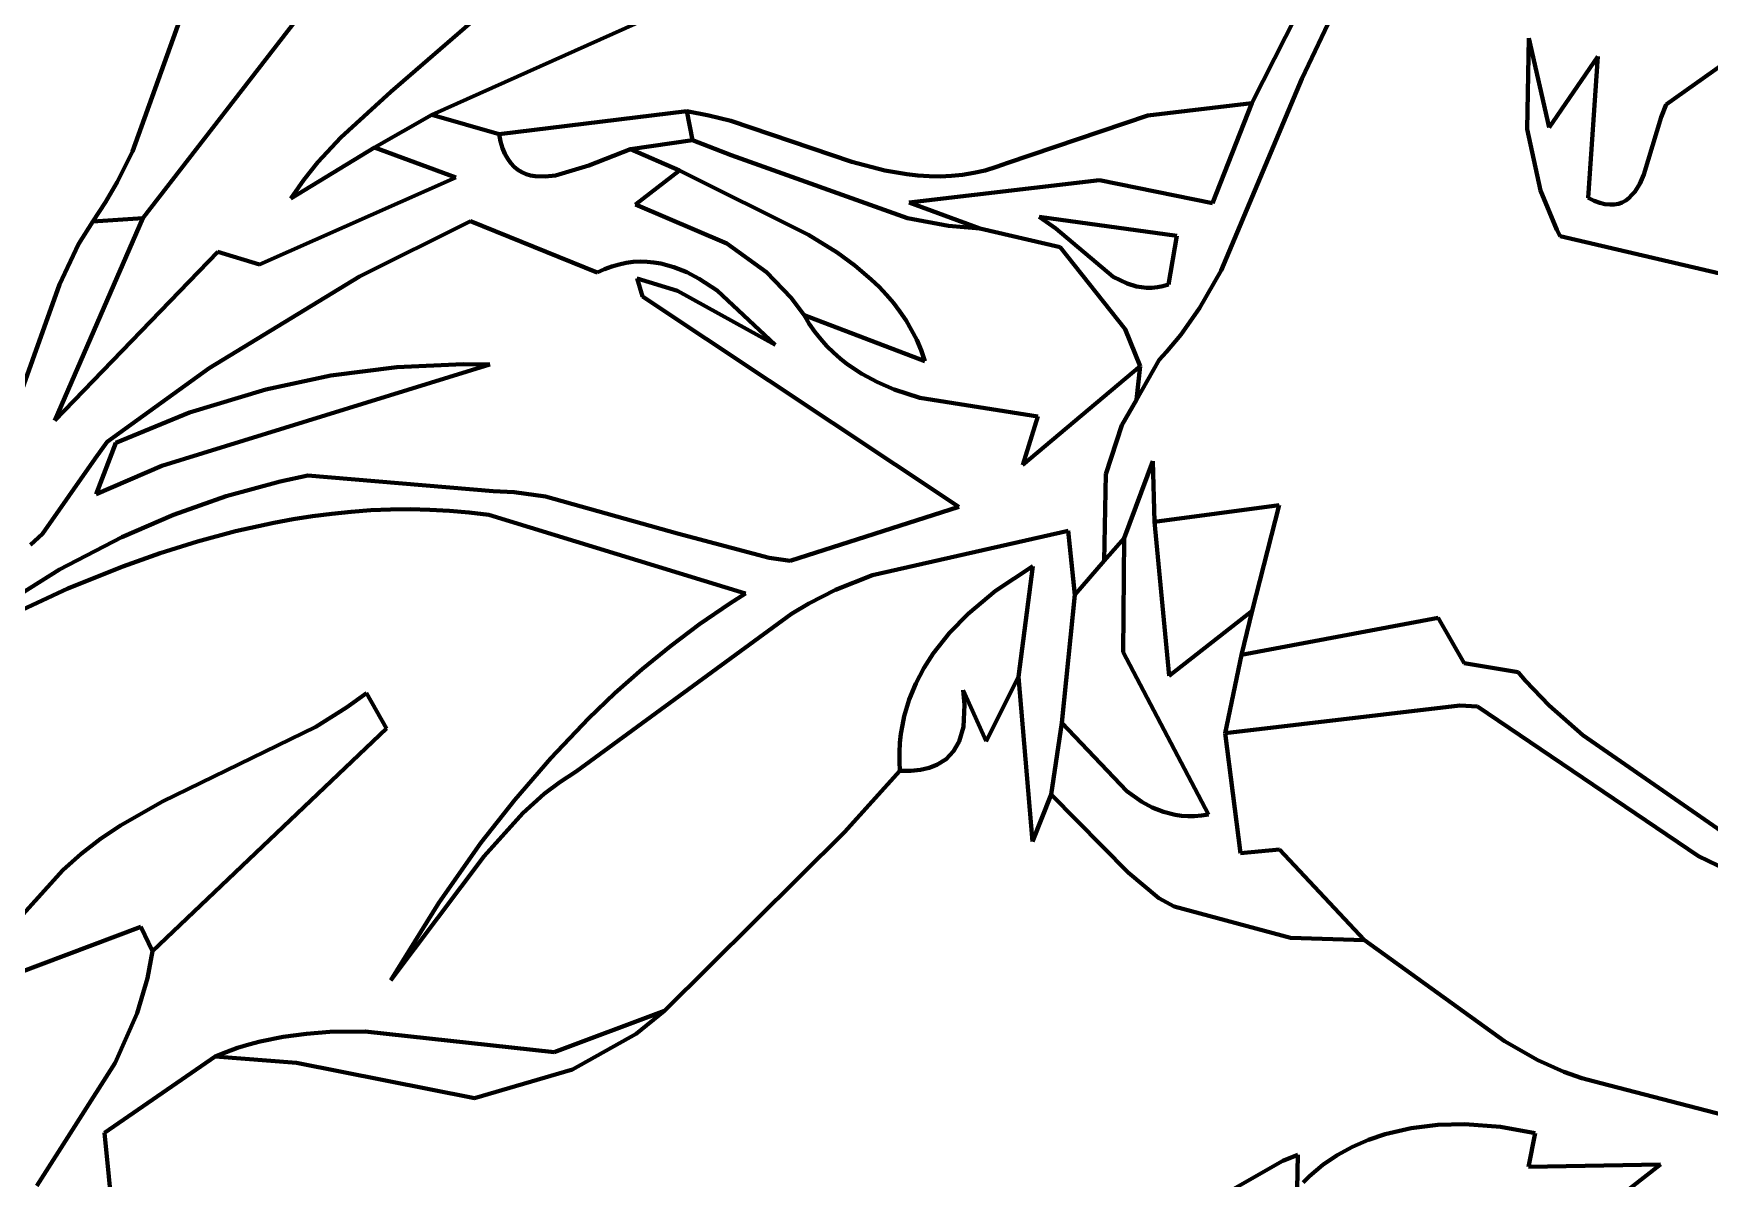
# Model space of a CAD drawing. Header units: millimetres. Extents: x 0 to 8.3, y 0 to 12.4.
# Drawn here: x 4.501 to 5.613, y 2.136 to 2.895 of the extents above; entities that cross this region are included whole.
import ezdxf

# ---------------------------------------------------------------- set-up
doc = ezdxf.new("R2010")
doc.units = ezdxf.units.MM
for name, color, linetype, lineweight in [('color#131313ff', 7, 'CONTINUOUS', 100), ('color#7c7c7cff', 7, 'CONTINUOUS', 100), ('color#c5c5c5ff', 7, 'CONTINUOUS', 100), ('color#ffffffff', 7, 'CONTINUOUS', 100)]:
    doc.layers.add(name, color=color, linetype=linetype, lineweight=lineweight)

msp = doc.modelspace()

# ---------------------------------------------------------------- linework, layer by layer
at = {"layer": 'color#131313ff'}
for p, q in [((5.309, 2.8489), (5.4009, 3.0301)), ((4.5668, 2.8169), (4.608, 2.9318)), ((4.6804, 2.9107), (4.5737, 2.7728)), ((5.3641, 2.911), (5.3423, 2.8651)), ((5.3423, 2.8651), (5.2887, 2.738)), ((5.2829, 2.7827), (5.309, 2.8489)), ((4.8099, 2.8284), (4.9343, 2.8437)), ((4.9343, 2.8437), (4.9381, 2.8245)), ((4.8109, 2.8235), (4.8099, 2.8284)), ((4.8122, 2.8192), (4.8109, 2.8235)), ((4.9381, 2.8245), (4.8971, 2.8184)), ((4.5567, 2.7965), (4.5668, 2.8169)), ((4.8138, 2.8154), (4.8122, 2.8192)), ((4.8156, 2.812), (4.8138, 2.8154)), ((4.8176, 2.8092), (4.8156, 2.812)), ((4.8971, 2.8184), (4.8694, 2.8076)), ((4.8199, 2.8067), (4.8176, 2.8092)), ((4.8223, 2.8047), (4.8199, 2.8067)), ((4.825, 2.8032), (4.8223, 2.8047)), ((4.8278, 2.8019), (4.825, 2.8032)), ((4.8307, 2.8011), (4.8278, 2.8019)), ((4.8338, 2.8005), (4.8307, 2.8011)), ((4.8474, 2.8011), (4.8404, 2.8003)), ((4.8694, 2.8076), (4.8474, 2.8011)), ((4.549, 2.7833), (4.5567, 2.7965)), ((4.8404, 2.8003), (4.8338, 2.8005)), ((5.0818, 2.7832), (5.2081, 2.798)), ((5.2081, 2.798), (5.2829, 2.7827)), ((4.5404, 2.7705), (4.549, 2.7833)), ((5.1286, 2.7658), (5.0818, 2.7832)), ((4.5737, 2.7728), (4.5404, 2.7705)), ((5.168, 2.7736), (5.1791, 2.7659)), ((5.2593, 2.7611), (5.168, 2.7736)), ((5.1819, 2.7536), (5.1286, 2.7658)), ((5.1791, 2.7659), (5.2172, 2.7338)), ((5.2538, 2.7287), (5.2593, 2.7611)), ((5.2251, 2.6992), (5.1819, 2.7536)), ((5.2887, 2.738), (5.2744, 2.713)), ((5.2172, 2.7338), (5.2263, 2.7293)), ((5.2263, 2.7293), (5.2326, 2.7274)), ((5.2326, 2.7274), (5.2393, 2.7266)), ((5.2393, 2.7266), (5.2428, 2.7266)), ((5.2428, 2.7266), (5.2464, 2.7269)), ((5.2464, 2.7269), (5.2501, 2.7276)), ((5.2501, 2.7276), (5.2538, 2.7287)), ((5.2744, 2.713), (5.2619, 2.6953)), ((5.2351, 2.6746), (5.2251, 2.6992)), ((5.2619, 2.6953), (5.2525, 2.6841)), ((5.2475, 2.6787), (5.2325, 2.6523)), ((5.2525, 2.6841), (5.2475, 2.6787)), ((5.2325, 2.6523), (5.2351, 2.6746)), ((5.1329, 2.4259), (5.1543, 2.4686)), ((5.1543, 2.4686), (5.1636, 2.3593)), ((5.1185, 2.45), (5.1176, 2.4597)), ((5.1176, 2.4597), (5.1329, 2.4259)), ((5.1178, 2.4354), (5.1185, 2.45)), ((5.1149, 2.4256), (5.1178, 2.4354)), ((5.1113, 2.4193), (5.1149, 2.4256)), ((5.1001, 2.4102), (5.1064, 2.4141)), ((5.1064, 2.4141), (5.1113, 2.4193)), ((5.039, 2.3656), (5.0757, 2.4062)), ((5.0757, 2.4062), (5.0829, 2.4063)), ((5.0829, 2.4063), (5.0893, 2.4069)), ((5.0893, 2.4069), (5.095, 2.4083)), ((5.095, 2.4083), (5.1001, 2.4102)), ((5.1636, 2.3593), (5.1759, 2.3905)), ((5.1759, 2.3905), (5.227, 2.3388)), ((4.9195, 2.247), (5.039, 2.3656)), ((5.227, 2.3388), (5.2474, 2.3218)), ((5.2474, 2.3218), (5.2576, 2.3162)), ((5.2576, 2.3162), (5.3348, 2.2955)), ((4.4426, 2.2541), (4.5723, 2.3028)), ((4.5723, 2.3028), (4.58, 2.2867)), ((5.3348, 2.2955), (5.3837, 2.294)), ((5.3837, 2.294), (5.4767, 2.2271)), ((4.58, 2.2867), (4.5767, 2.2687)), ((4.5767, 2.2687), (4.5699, 2.2455)), ((4.5699, 2.2455), (4.5553, 2.2126)), ((4.9007, 2.2319), (4.9195, 2.247)), ((4.8585, 2.2082), (4.9007, 2.2319)), ((5.4767, 2.2271), (5.4986, 2.2145)), ((4.5553, 2.2126), (4.5033, 2.1311)), ((4.5482, 2.1662), (4.6216, 2.2169)), ((4.6216, 2.2169), (4.6756, 2.2127)), ((4.6756, 2.2127), (4.7936, 2.1891)), ((5.4986, 2.2145), (5.5159, 2.2067)), ((4.7936, 2.1891), (4.8585, 2.2082)), ((5.5159, 2.2067), (5.5279, 2.2025)), ((5.5279, 2.2025), (5.5405, 2.1991)), ((5.5405, 2.1991), (5.6333, 2.1751)), ((5.4147, 2.1693), (5.3975, 2.1653)), ((5.4324, 2.1715), (5.4147, 2.1693)), ((5.4503, 2.172), (5.4324, 2.1715)), ((5.474, 2.1702), (5.4503, 2.172)), ((5.4969, 2.1659), (5.474, 2.1702)), ((4.5607, 2.0398), (4.5482, 2.1662)), ((5.3758, 2.157), (5.3657, 2.1514)), ((5.3864, 2.1616), (5.3758, 2.157)), ((5.3975, 2.1653), (5.3864, 2.1616)), ((5.4925, 2.1436), (5.4969, 2.1659)), ((5.3296, 2.1477), (5.2499, 2.1023)), ((5.3396, 2.1517), (5.3296, 2.1477)), ((5.3391, 2.1289), (5.3396, 2.1517)), ((5.3561, 2.1449), (5.3472, 2.1374)), ((5.3657, 2.1514), (5.3561, 2.1449)), ((5.4806, 2.0676), (5.58, 2.1453)), ((5.58, 2.1453), (5.4925, 2.1436)), ((5.3472, 2.1374), (5.3431, 2.1333))]:
    msp.add_line(p, q, dxfattribs=at)
at = {"layer": 'color#7c7c7cff'}
for p, q in [((5.4917, 2.8317), (5.4927, 2.8921)), ((5.4927, 2.8921), (5.5063, 2.8329)), ((5.5063, 2.8329), (5.5385, 2.88)), ((5.5385, 2.88), (5.5321, 2.7862)), ((5.5838, 2.8482), (5.6218, 2.875)), ((5.5805, 2.8396), (5.5838, 2.8482)), ((4.7273, 2.8195), (4.7652, 2.8412)), ((4.7652, 2.8412), (4.8099, 2.8284)), ((5.5691, 2.8016), (5.5805, 2.8396)), ((4.8099, 2.8284), (4.8109, 2.8235)), ((4.8109, 2.8235), (4.8122, 2.8192)), ((5.5004, 2.791), (5.4917, 2.8317)), ((4.7812, 2.7998), (4.7273, 2.8195)), ((4.8122, 2.8192), (4.8138, 2.8154)), ((4.8138, 2.8154), (4.8156, 2.812)), ((4.8156, 2.812), (4.8176, 2.8092)), ((4.8694, 2.8076), (4.8971, 2.8184)), ((4.8971, 2.8184), (4.9295, 2.8044)), ((4.8176, 2.8092), (4.8199, 2.8067)), ((4.8199, 2.8067), (4.8223, 2.8047)), ((4.8223, 2.8047), (4.825, 2.8032)), ((4.825, 2.8032), (4.8278, 2.8019)), ((4.8278, 2.8019), (4.8307, 2.8011)), ((4.8307, 2.8011), (4.8338, 2.8005)), ((4.8404, 2.8003), (4.8474, 2.8011)), ((4.8474, 2.8011), (4.8694, 2.8076)), ((4.9295, 2.8044), (4.9004, 2.7819)), ((5.5663, 2.7956), (5.5691, 2.8016)), ((4.6511, 2.7421), (4.7812, 2.7998)), ((4.8338, 2.8005), (4.8404, 2.8003)), ((5.5113, 2.7651), (5.5004, 2.791)), ((5.5611, 2.7881), (5.563, 2.7903)), ((5.563, 2.7903), (5.5663, 2.7956)), ((4.9004, 2.7819), (4.9609, 2.756)), ((5.5321, 2.7862), (5.5361, 2.7842)), ((5.5361, 2.7842), (5.5398, 2.7829)), ((5.5398, 2.7829), (5.5432, 2.782)), ((5.5432, 2.782), (5.5464, 2.7817)), ((5.5464, 2.7817), (5.5493, 2.7818)), ((5.5493, 2.7818), (5.5521, 2.7823)), ((5.5521, 2.7823), (5.5546, 2.7832)), ((5.5546, 2.7832), (5.557, 2.7845)), ((5.557, 2.7845), (5.5591, 2.7861)), ((5.5591, 2.7861), (5.5611, 2.7881)), ((4.5737, 2.7728), (4.5153, 2.6386)), ((4.5309, 2.7554), (4.5404, 2.7705)), ((4.5404, 2.7705), (4.5737, 2.7728)), ((4.791, 2.7707), (4.7173, 2.7341)), ((4.875, 2.7366), (4.791, 2.7707)), ((5.5135, 2.7609), (5.5113, 2.7651)), ((5.6878, 2.7199), (5.5135, 2.7609)), ((4.5153, 2.6386), (4.6233, 2.7505)), ((4.5183, 2.7287), (4.5309, 2.7554)), ((4.6233, 2.7505), (4.6511, 2.7421)), ((4.9609, 2.756), (4.9872, 2.7369)), ((4.7173, 2.7341), (4.6177, 2.6732)), ((4.8799, 2.7388), (4.875, 2.7366)), ((4.8847, 2.7406), (4.8799, 2.7388)), ((4.8895, 2.742), (4.8847, 2.7406)), ((4.8942, 2.743), (4.8895, 2.742)), ((4.8989, 2.7437), (4.8942, 2.743)), ((4.9035, 2.7439), (4.8989, 2.7437)), ((4.9081, 2.7438), (4.9035, 2.7439)), ((4.9126, 2.7434), (4.9081, 2.7438)), ((4.9171, 2.7427), (4.9126, 2.7434)), ((4.9258, 2.7403), (4.9171, 2.7427)), ((4.9343, 2.7369), (4.9258, 2.7403)), ((4.9425, 2.7326), (4.9343, 2.7369)), ((4.9872, 2.7369), (5.0035, 2.7199)), ((4.4825, 2.6283), (4.5183, 2.7287)), ((4.9049, 2.7208), (4.9014, 2.7328)), ((4.9014, 2.7328), (4.9282, 2.7246)), ((4.9282, 2.7246), (4.993, 2.6887)), ((4.9544, 2.7248), (4.9425, 2.7326)), ((4.993, 2.6887), (4.9544, 2.7248)), ((5.1147, 2.5813), (4.9049, 2.7208)), ((5.0035, 2.7199), (5.0121, 2.7083)), ((5.0121, 2.7083), (5.0155, 2.7027)), ((5.0155, 2.7027), (5.0192, 2.6974)), ((5.0192, 2.6974), (5.0232, 2.6925)), ((5.0232, 2.6925), (5.0273, 2.6879)), ((5.0273, 2.6879), (5.0316, 2.6836)), ((5.0316, 2.6836), (5.0361, 2.6796)), ((5.0361, 2.6796), (5.0407, 2.6759)), ((4.6177, 2.6732), (4.5499, 2.6244)), ((4.8037, 2.6758), (4.5863, 2.6086)), ((4.6553, 2.6592), (4.6983, 2.6683)), ((4.6983, 2.6683), (4.742, 2.674)), ((4.742, 2.674), (4.786, 2.676)), ((4.786, 2.676), (4.8037, 2.6758)), ((5.0407, 2.6759), (5.0505, 2.6694)), ((5.0505, 2.6694), (5.0609, 2.6639)), ((5.1571, 2.6092), (5.2351, 2.6746)), ((5.2351, 2.6746), (5.2325, 2.6523)), ((4.6047, 2.6438), (4.6553, 2.6592)), ((5.0609, 2.6639), (5.0718, 2.6592)), ((5.0718, 2.6592), (5.0888, 2.6537)), ((5.0888, 2.6537), (5.1672, 2.6412)), ((5.2325, 2.6523), (5.2228, 2.6354)), ((4.5558, 2.6238), (4.6047, 2.6438)), ((5.1672, 2.6412), (5.1571, 2.6092)), ((5.2228, 2.6354), (5.2122, 2.603)), ((4.5499, 2.6244), (4.542, 2.6134)), ((4.5428, 2.5897), (4.5558, 2.6238)), ((4.542, 2.6134), (4.5072, 2.5634)), ((4.5863, 2.6086), (4.5428, 2.5897)), ((4.6648, 2.5981), (4.683, 2.602)), ((4.683, 2.602), (4.8059, 2.5918)), ((5.2122, 2.603), (5.2111, 2.5455)), ((5.2244, 2.5606), (5.2435, 2.6116)), ((5.2435, 2.6116), (5.2445, 2.5714)), ((4.6289, 2.5884), (4.6648, 2.5981)), ((4.8059, 2.5918), (4.8199, 2.591)), ((4.8199, 2.591), (4.8407, 2.5882)), ((4.5939, 2.5761), (4.6289, 2.5884)), ((4.7249, 2.579), (4.7119, 2.578)), ((4.7378, 2.5795), (4.7249, 2.579)), ((4.7509, 2.5797), (4.7378, 2.5795)), ((4.7639, 2.5794), (4.7509, 2.5797)), ((4.777, 2.5787), (4.7639, 2.5794)), ((4.7901, 2.5776), (4.777, 2.5787)), ((4.8407, 2.5882), (4.9282, 2.5637)), ((5.0029, 2.5455), (5.1147, 2.5813)), ((4.5597, 2.5613), (4.5939, 2.5761)), ((4.6605, 2.5708), (4.6351, 2.5652)), ((4.6733, 2.5731), (4.6605, 2.5708)), ((4.6861, 2.5751), (4.6733, 2.5731)), ((4.699, 2.5767), (4.6861, 2.5751)), ((4.7119, 2.578), (4.699, 2.5767)), ((4.8032, 2.576), (4.7901, 2.5776)), ((4.9732, 2.5238), (4.8032, 2.576)), ((5.2445, 2.5714), (5.2543, 2.4692)), ((4.5072, 2.5634), (4.4991, 2.5561)), ((4.5185, 2.5398), (4.5597, 2.5613)), ((4.61, 2.5584), (4.5851, 2.5506)), ((4.6351, 2.5652), (4.61, 2.5584)), ((4.9282, 2.5637), (4.989, 2.5476)), ((5.1872, 2.5653), (5.0576, 2.5359)), ((5.1917, 2.5229), (5.1872, 2.5653)), ((5.2238, 2.485), (5.2244, 2.5606)), ((4.5851, 2.5506), (4.5604, 2.5418)), ((4.989, 2.5476), (5.0029, 2.5455)), ((5.2111, 2.5455), (5.1917, 2.5229)), ((4.4791, 2.515), (4.5185, 2.5398)), ((4.5604, 2.5418), (4.524, 2.5271)), ((5.0576, 2.5359), (5.033, 2.5262)), ((4.524, 2.5271), (4.4765, 2.505)), ((4.963, 2.5172), (4.9732, 2.5238)), ((5.033, 2.5262), (5.0152, 2.5173)), ((4.9429, 2.5035), (4.963, 2.5172)), ((5.0152, 2.5173), (5.0037, 2.5103)), ((5.2543, 2.4692), (5.3093, 2.5123)), ((5.3093, 2.5123), (5.3022, 2.4831)), ((5.0037, 2.5103), (4.8611, 2.4058)), ((4.9236, 2.489), (4.9429, 2.5035)), ((4.9048, 2.4737), (4.9236, 2.489)), ((5.2804, 2.3773), (5.2238, 2.485)), ((5.3022, 2.4831), (5.2914, 2.4312)), ((4.8867, 2.4577), (4.9048, 2.4737)), ((4.8692, 2.4409), (4.8867, 2.4577)), ((4.8441, 2.4147), (4.8692, 2.4409)), ((5.1759, 2.3905), (5.183, 2.4381)), ((5.183, 2.4381), (5.2262, 2.3928)), ((5.2914, 2.4312), (5.3016, 2.3516)), ((4.8203, 2.3871), (4.8441, 2.4147)), ((4.8611, 2.4058), (4.8501, 2.3987)), ((4.8398, 2.391), (4.8256, 2.3782)), ((4.8501, 2.3987), (4.8398, 2.391)), ((5.227, 2.3388), (5.1759, 2.3905)), ((5.2262, 2.3928), (5.236, 2.3858)), ((4.7978, 2.3585), (4.8203, 2.3871)), ((5.236, 2.3858), (5.243, 2.382)), ((5.243, 2.382), (5.2504, 2.3791)), ((5.2504, 2.3791), (5.2583, 2.3771)), ((4.8256, 2.3782), (4.8001, 2.3496)), ((5.2583, 2.3771), (5.2624, 2.3765)), ((5.2624, 2.3765), (5.2667, 2.3762)), ((5.2667, 2.3762), (5.2711, 2.3763)), ((5.2711, 2.3763), (5.2756, 2.3766)), ((5.2756, 2.3766), (5.2804, 2.3773)), ((4.7699, 2.3188), (4.7978, 2.3585)), ((4.8001, 2.3496), (4.7382, 2.2674)), ((5.3016, 2.3516), (5.3275, 2.3541)), ((5.3275, 2.3541), (5.3837, 2.294)), ((5.2474, 2.3218), (5.227, 2.3388)), ((4.7382, 2.2674), (4.7699, 2.3188)), ((5.2576, 2.3162), (5.2474, 2.3218)), ((5.3348, 2.2955), (5.2576, 2.3162)), ((5.3837, 2.294), (5.3348, 2.2955)), ((4.8464, 2.2198), (4.9195, 2.247)), ((4.9195, 2.247), (4.9007, 2.2319)), ((4.6364, 2.2225), (4.6439, 2.2248)), ((4.6439, 2.2248), (4.6515, 2.2268)), ((4.6515, 2.2268), (4.6667, 2.2299)), ((4.6667, 2.2299), (4.6822, 2.2319)), ((4.6822, 2.2319), (4.6977, 2.2331)), ((4.6977, 2.2331), (4.7212, 2.2333)), ((4.7212, 2.2333), (4.8464, 2.2198)), ((4.9007, 2.2319), (4.8585, 2.2082)), ((4.6216, 2.2169), (4.629, 2.2198)), ((4.6756, 2.2127), (4.6216, 2.2169)), ((4.629, 2.2198), (4.6364, 2.2225)), ((4.7936, 2.1891), (4.6756, 2.2127)), ((4.8585, 2.2082), (4.7936, 2.1891)), ((5.3975, 2.1653), (5.4147, 2.1693)), ((5.4147, 2.1693), (5.4324, 2.1715)), ((5.4324, 2.1715), (5.4503, 2.172)), ((5.4503, 2.172), (5.474, 2.1702)), ((5.474, 2.1702), (5.4969, 2.1659)), ((5.3657, 2.1514), (5.3758, 2.157)), ((5.3758, 2.157), (5.3864, 2.1616)), ((5.3864, 2.1616), (5.3975, 2.1653)), ((5.4969, 2.1659), (5.4925, 2.1436)), ((5.2499, 2.1023), (5.3296, 2.1477)), ((5.3296, 2.1477), (5.3396, 2.1517)), ((5.3396, 2.1517), (5.3391, 2.1289)), ((5.3472, 2.1374), (5.3561, 2.1449)), ((5.3561, 2.1449), (5.3657, 2.1514)), ((5.58, 2.1453), (5.4806, 2.0676)), ((5.4925, 2.1436), (5.58, 2.1453)), ((5.3431, 2.1333), (5.3472, 2.1374))]:
    msp.add_line(p, q, dxfattribs=at)
at = {"layer": 'color#c5c5c5ff'}
for p, q in [((4.7381, 2.8564), (4.8117, 2.9203)), ((4.9169, 2.9092), (4.7652, 2.8412)), ((4.7049, 2.8263), (4.7381, 2.8564)), ((5.2401, 2.8409), (5.309, 2.8489)), ((5.309, 2.8489), (5.2829, 2.7827)), ((4.7652, 2.8412), (4.7273, 2.8195)), ((4.9343, 2.8437), (4.949, 2.8409)), ((4.9381, 2.8245), (4.9343, 2.8437)), ((4.949, 2.8409), (4.9636, 2.8372)), ((4.9636, 2.8372), (5.0437, 2.8101)), ((5.1472, 2.8095), (5.2401, 2.8409)), ((4.6898, 2.8099), (4.7049, 2.8263)), ((4.9637, 2.8145), (4.9381, 2.8245)), ((4.7273, 2.8195), (4.6719, 2.7858)), ((5.0808, 2.7727), (4.9637, 2.8145)), ((4.6804, 2.7982), (4.6898, 2.8099)), ((4.9004, 2.7819), (4.9295, 2.8044)), ((4.9295, 2.8044), (5.0151, 2.7616)), ((5.0437, 2.8101), (5.0656, 2.8044)), ((5.0656, 2.8044), (5.0803, 2.8018)), ((5.0803, 2.8018), (5.0876, 2.801)), ((5.0876, 2.801), (5.095, 2.8005)), ((5.1024, 2.8004), (5.1098, 2.8007)), ((5.1098, 2.8007), (5.1172, 2.8014)), ((5.1172, 2.8014), (5.1247, 2.8027)), ((5.1247, 2.8027), (5.1322, 2.8044)), ((5.1322, 2.8044), (5.1397, 2.8067)), ((5.1397, 2.8067), (5.1472, 2.8095)), ((4.6719, 2.7858), (4.6804, 2.7982)), ((5.2081, 2.798), (5.0818, 2.7832)), ((5.095, 2.8005), (5.1024, 2.8004)), ((5.2829, 2.7827), (5.2081, 2.798)), ((4.9609, 2.756), (4.9004, 2.7819)), ((5.0818, 2.7832), (5.1286, 2.7658)), ((5.1078, 2.7677), (5.0808, 2.7727)), ((5.1286, 2.7658), (5.1078, 2.7677)), ((5.0151, 2.7616), (5.034, 2.7499)), ((4.9872, 2.7369), (4.9609, 2.756)), ((5.034, 2.7499), (5.0457, 2.7414)), ((5.0035, 2.7199), (4.9872, 2.7369)), ((5.0457, 2.7414), (5.0567, 2.7321)), ((5.0567, 2.7321), (5.0619, 2.7271)), ((5.0619, 2.7271), (5.0668, 2.7219)), ((5.0121, 2.7083), (5.0035, 2.7199)), ((5.0668, 2.7219), (5.0714, 2.7165)), ((5.0714, 2.7165), (5.0757, 2.7108)), ((5.0923, 2.6779), (5.0121, 2.7083)), ((5.0757, 2.7108), (5.0798, 2.7048)), ((5.0798, 2.7048), (5.0834, 2.6985)), ((5.0834, 2.6985), (5.0868, 2.692)), ((5.0868, 2.692), (5.0898, 2.6851)), ((5.0898, 2.6851), (5.0923, 2.6779)), ((5.2445, 2.5714), (5.3271, 2.5825)), ((5.3271, 2.5825), (5.3093, 2.5123)), ((5.2543, 2.4692), (5.2445, 2.5714)), ((5.2111, 2.5455), (5.2244, 2.5606)), ((5.2244, 2.5606), (5.2238, 2.485)), ((5.1917, 2.5229), (5.2111, 2.5455)), ((5.1391, 2.5257), (5.1639, 2.542)), ((5.1639, 2.542), (5.1543, 2.4686)), ((5.1209, 2.5104), (5.1391, 2.5257)), ((5.183, 2.4381), (5.1917, 2.5229)), ((5.3093, 2.5123), (5.2543, 2.4692)), ((5.1086, 2.4978), (5.1209, 2.5104)), ((5.3022, 2.4831), (5.4327, 2.5078)), ((5.4327, 2.5078), (5.4499, 2.4776)), ((5.0978, 2.4841), (5.1086, 2.4978)), ((5.0916, 2.4743), (5.0978, 2.4841)), ((5.2238, 2.485), (5.2804, 2.3773)), ((5.2914, 2.4312), (5.3022, 2.4831)), ((5.0863, 2.4641), (5.0916, 2.4743)), ((5.1543, 2.4686), (5.1329, 2.4259)), ((5.4499, 2.4776), (5.4857, 2.4716)), ((5.4857, 2.4716), (5.4906, 2.4659)), ((4.7088, 2.4482), (4.722, 2.4578)), ((4.722, 2.4578), (4.7353, 2.4343)), ((5.0819, 2.4535), (5.0863, 2.4641)), ((5.1329, 2.4259), (5.1176, 2.4597)), ((5.1176, 2.4597), (5.1185, 2.45)), ((5.4906, 2.4659), (5.5062, 2.4496)), ((4.6883, 2.4355), (4.7088, 2.4482)), ((5.0786, 2.4424), (5.0819, 2.4535)), ((5.1185, 2.45), (5.1178, 2.4354)), ((5.447, 2.4496), (5.2914, 2.4312)), ((5.4587, 2.4489), (5.447, 2.4496)), ((5.6052, 2.3496), (5.4587, 2.4489)), ((5.5062, 2.4496), (5.5285, 2.4298)), ((4.7353, 2.4343), (4.58, 2.2867)), ((4.5868, 2.3859), (4.6883, 2.4355)), ((5.0764, 2.4308), (5.0773, 2.4366)), ((5.0773, 2.4366), (5.0786, 2.4424)), ((5.1178, 2.4354), (5.1149, 2.4256)), ((5.2262, 2.3928), (5.183, 2.4381)), ((5.0754, 2.4187), (5.0757, 2.4248)), ((5.0757, 2.4248), (5.0764, 2.4308)), ((5.1149, 2.4256), (5.1113, 2.4193)), ((5.5285, 2.4298), (5.6576, 2.3403)), ((5.0754, 2.4125), (5.0754, 2.4187)), ((5.0757, 2.4062), (5.0754, 2.4125)), ((5.1064, 2.4141), (5.1001, 2.4102)), ((5.1113, 2.4193), (5.1064, 2.4141)), ((5.0829, 2.4063), (5.0757, 2.4062)), ((5.0893, 2.4069), (5.0829, 2.4063)), ((5.095, 2.4083), (5.0893, 2.4069)), ((5.1001, 2.4102), (5.095, 2.4083)), ((5.236, 2.3858), (5.2262, 2.3928)), ((4.5589, 2.37), (4.5868, 2.3859)), ((5.243, 2.382), (5.236, 2.3858)), ((5.2504, 2.3791), (5.243, 2.382)), ((5.2583, 2.3771), (5.2504, 2.3791)), ((4.5456, 2.3611), (4.5589, 2.37)), ((5.2624, 2.3765), (5.2583, 2.3771)), ((5.2667, 2.3762), (5.2624, 2.3765)), ((5.2711, 2.3763), (5.2667, 2.3762)), ((5.2756, 2.3766), (5.2711, 2.3763)), ((5.2804, 2.3773), (5.2756, 2.3766)), ((4.5328, 2.3512), (4.5456, 2.3611)), ((4.5207, 2.3403), (4.5267, 2.3459)), ((4.5267, 2.3459), (4.5328, 2.3512)), ((5.6308, 2.3372), (5.6052, 2.3496)), ((4.4426, 2.2541), (4.5207, 2.3403)), ((4.5723, 2.3028), (4.4426, 2.2541)), ((4.58, 2.2867), (4.5723, 2.3028))]:
    msp.add_line(p, q, dxfattribs=at)
at = {"layer": 'color#ffffffff'}
for p, q in [((5.4009, 3.0301), (5.309, 2.8489)), ((4.608, 2.9318), (4.5668, 2.8169)), ((4.8117, 2.9203), (4.7381, 2.8564)), ((4.5737, 2.7728), (4.6804, 2.9107)), ((4.7652, 2.8412), (4.9169, 2.9092)), ((5.3423, 2.8651), (5.3641, 2.911)), ((5.4927, 2.8921), (5.4917, 2.8317)), ((5.5063, 2.8329), (5.4927, 2.8921)), ((5.5385, 2.88), (5.5063, 2.8329)), ((5.5321, 2.7862), (5.5385, 2.88)), ((5.6218, 2.875), (5.5838, 2.8482)), ((4.7381, 2.8564), (4.7049, 2.8263)), ((5.2887, 2.738), (5.3423, 2.8651)), ((5.309, 2.8489), (5.2401, 2.8409)), ((5.5838, 2.8482), (5.5805, 2.8396)), ((4.8099, 2.8284), (4.7652, 2.8412)), ((4.9343, 2.8437), (4.8099, 2.8284)), ((4.949, 2.8409), (4.9343, 2.8437)), ((4.9636, 2.8372), (4.949, 2.8409)), ((5.0437, 2.8101), (4.9636, 2.8372)), ((5.2401, 2.8409), (5.1472, 2.8095)), ((5.5805, 2.8396), (5.5691, 2.8016)), ((4.7049, 2.8263), (4.6898, 2.8099)), ((4.8971, 2.8184), (4.9381, 2.8245)), ((4.9381, 2.8245), (4.9637, 2.8145)), ((5.4917, 2.8317), (5.5004, 2.791)), ((4.5668, 2.8169), (4.5567, 2.7965)), ((4.6719, 2.7858), (4.7273, 2.8195)), ((4.7273, 2.8195), (4.7812, 2.7998)), ((4.9295, 2.8044), (4.8971, 2.8184)), ((4.9637, 2.8145), (5.0808, 2.7727)), ((4.6898, 2.8099), (4.6804, 2.7982)), ((5.0151, 2.7616), (4.9295, 2.8044)), ((5.0656, 2.8044), (5.0437, 2.8101)), ((5.0803, 2.8018), (5.0656, 2.8044)), ((5.0876, 2.801), (5.0803, 2.8018)), ((5.095, 2.8005), (5.0876, 2.801)), ((5.1098, 2.8007), (5.1024, 2.8004)), ((5.1172, 2.8014), (5.1098, 2.8007)), ((5.1247, 2.8027), (5.1172, 2.8014)), ((5.1322, 2.8044), (5.1247, 2.8027)), ((5.1397, 2.8067), (5.1322, 2.8044)), ((5.1472, 2.8095), (5.1397, 2.8067)), ((5.5691, 2.8016), (5.5663, 2.7956)), ((4.5567, 2.7965), (4.549, 2.7833)), ((4.7812, 2.7998), (4.6511, 2.7421)), ((4.6804, 2.7982), (4.6719, 2.7858)), ((5.1024, 2.8004), (5.095, 2.8005)), ((5.5004, 2.791), (5.5113, 2.7651)), ((5.563, 2.7903), (5.5611, 2.7881)), ((5.5663, 2.7956), (5.563, 2.7903)), ((4.549, 2.7833), (4.5404, 2.7705)), ((5.5361, 2.7842), (5.5321, 2.7862)), ((5.5398, 2.7829), (5.5361, 2.7842)), ((5.5432, 2.782), (5.5398, 2.7829)), ((5.5464, 2.7817), (5.5432, 2.782)), ((5.5493, 2.7818), (5.5464, 2.7817)), ((5.5521, 2.7823), (5.5493, 2.7818)), ((5.5546, 2.7832), (5.5521, 2.7823)), ((5.557, 2.7845), (5.5546, 2.7832)), ((5.5591, 2.7861), (5.557, 2.7845)), ((5.5611, 2.7881), (5.5591, 2.7861)), ((4.5153, 2.6386), (4.5737, 2.7728)), ((4.5404, 2.7705), (4.5309, 2.7554)), ((4.7173, 2.7341), (4.791, 2.7707)), ((4.791, 2.7707), (4.875, 2.7366)), ((5.0808, 2.7727), (5.1078, 2.7677)), ((5.1078, 2.7677), (5.1286, 2.7658)), ((5.168, 2.7736), (5.2593, 2.7611)), ((5.1791, 2.7659), (5.168, 2.7736)), ((5.034, 2.7499), (5.0151, 2.7616)), ((5.1286, 2.7658), (5.1819, 2.7536)), ((5.2172, 2.7338), (5.1791, 2.7659)), ((5.2593, 2.7611), (5.2538, 2.7287)), ((5.5113, 2.7651), (5.5135, 2.7609)), ((5.5135, 2.7609), (5.6878, 2.7199)), ((4.6233, 2.7505), (4.5153, 2.6386)), ((4.5309, 2.7554), (4.5183, 2.7287)), ((4.6511, 2.7421), (4.6233, 2.7505)), ((5.0457, 2.7414), (5.034, 2.7499)), ((5.1819, 2.7536), (5.2251, 2.6992)), ((4.6177, 2.6732), (4.7173, 2.7341)), ((4.875, 2.7366), (4.8799, 2.7388)), ((4.8799, 2.7388), (4.8847, 2.7406)), ((4.8847, 2.7406), (4.8895, 2.742)), ((4.8895, 2.742), (4.8942, 2.743)), ((4.8942, 2.743), (4.8989, 2.7437)), ((4.8989, 2.7437), (4.9035, 2.7439)), ((4.9035, 2.7439), (4.9081, 2.7438)), ((4.9081, 2.7438), (4.9126, 2.7434)), ((4.9126, 2.7434), (4.9171, 2.7427)), ((4.9171, 2.7427), (4.9258, 2.7403)), ((4.9258, 2.7403), (4.9343, 2.7369)), ((4.9343, 2.7369), (4.9425, 2.7326)), ((5.0567, 2.7321), (5.0457, 2.7414)), ((5.2744, 2.713), (5.2887, 2.738)), ((4.5183, 2.7287), (4.4825, 2.6283)), ((4.9282, 2.7246), (4.9014, 2.7328)), ((4.9014, 2.7328), (4.9049, 2.7208)), ((4.993, 2.6887), (4.9282, 2.7246)), ((4.9425, 2.7326), (4.9544, 2.7248)), ((4.9544, 2.7248), (4.993, 2.6887)), ((5.0619, 2.7271), (5.0567, 2.7321)), ((5.0668, 2.7219), (5.0619, 2.7271)), ((5.2263, 2.7293), (5.2172, 2.7338)), ((5.2326, 2.7274), (5.2263, 2.7293)), ((5.2393, 2.7266), (5.2326, 2.7274)), ((5.2428, 2.7266), (5.2393, 2.7266)), ((5.2464, 2.7269), (5.2428, 2.7266)), ((5.2501, 2.7276), (5.2464, 2.7269)), ((5.2538, 2.7287), (5.2501, 2.7276)), ((4.9049, 2.7208), (5.1147, 2.5813)), ((5.0714, 2.7165), (5.0668, 2.7219)), ((5.0757, 2.7108), (5.0714, 2.7165)), ((5.2619, 2.6953), (5.2744, 2.713)), ((5.0155, 2.7027), (5.0121, 2.7083)), ((5.0121, 2.7083), (5.0923, 2.6779)), ((5.0192, 2.6974), (5.0155, 2.7027)), ((5.0798, 2.7048), (5.0757, 2.7108)), ((5.0834, 2.6985), (5.0798, 2.7048)), ((5.0232, 2.6925), (5.0192, 2.6974)), ((5.0273, 2.6879), (5.0232, 2.6925)), ((5.0868, 2.692), (5.0834, 2.6985)), ((5.0898, 2.6851), (5.0868, 2.692)), ((5.2251, 2.6992), (5.2351, 2.6746)), ((5.2525, 2.6841), (5.2619, 2.6953)), ((5.0316, 2.6836), (5.0273, 2.6879)), ((5.0361, 2.6796), (5.0316, 2.6836)), ((5.0407, 2.6759), (5.0361, 2.6796)), ((5.0923, 2.6779), (5.0898, 2.6851)), ((5.2325, 2.6523), (5.2475, 2.6787)), ((5.2475, 2.6787), (5.2525, 2.6841)), ((4.5499, 2.6244), (4.6177, 2.6732)), ((4.5863, 2.6086), (4.8037, 2.6758)), ((4.6983, 2.6683), (4.6553, 2.6592)), ((4.742, 2.674), (4.6983, 2.6683)), ((4.786, 2.676), (4.742, 2.674)), ((4.8037, 2.6758), (4.786, 2.676)), ((5.0505, 2.6694), (5.0407, 2.6759)), ((5.0609, 2.6639), (5.0505, 2.6694)), ((5.2351, 2.6746), (5.1571, 2.6092)), ((4.6553, 2.6592), (4.6047, 2.6438)), ((5.0718, 2.6592), (5.0609, 2.6639)), ((5.0888, 2.6537), (5.0718, 2.6592)), ((5.1672, 2.6412), (5.0888, 2.6537)), ((5.2228, 2.6354), (5.2325, 2.6523)), ((4.6047, 2.6438), (4.5558, 2.6238)), ((5.1571, 2.6092), (5.1672, 2.6412)), ((5.2122, 2.603), (5.2228, 2.6354)), ((4.542, 2.6134), (4.5499, 2.6244)), ((4.5558, 2.6238), (4.5428, 2.5897)), ((4.5072, 2.5634), (4.542, 2.6134)), ((4.5428, 2.5897), (4.5863, 2.6086)), ((4.683, 2.602), (4.6648, 2.5981)), ((4.8059, 2.5918), (4.683, 2.602)), ((5.2111, 2.5455), (5.2122, 2.603)), ((5.2435, 2.6116), (5.2244, 2.5606)), ((5.2445, 2.5714), (5.2435, 2.6116)), ((4.6648, 2.5981), (4.6289, 2.5884)), ((4.8199, 2.591), (4.8059, 2.5918)), ((4.8407, 2.5882), (4.8199, 2.591)), ((4.6289, 2.5884), (4.5939, 2.5761)), ((4.7119, 2.578), (4.7249, 2.579)), ((4.7249, 2.579), (4.7378, 2.5795)), ((4.7378, 2.5795), (4.7509, 2.5797)), ((4.7509, 2.5797), (4.7639, 2.5794)), ((4.7639, 2.5794), (4.777, 2.5787)), ((4.777, 2.5787), (4.7901, 2.5776)), ((4.9282, 2.5637), (4.8407, 2.5882)), ((5.1147, 2.5813), (5.0029, 2.5455)), ((5.3271, 2.5825), (5.2445, 2.5714)), ((5.3093, 2.5123), (5.3271, 2.5825)), ((4.5939, 2.5761), (4.5597, 2.5613)), ((4.6351, 2.5652), (4.6605, 2.5708)), ((4.6605, 2.5708), (4.6733, 2.5731)), ((4.6733, 2.5731), (4.6861, 2.5751)), ((4.6861, 2.5751), (4.699, 2.5767)), ((4.699, 2.5767), (4.7119, 2.578)), ((4.7901, 2.5776), (4.8032, 2.576)), ((4.8032, 2.576), (4.9732, 2.5238)), ((4.4991, 2.5561), (4.5072, 2.5634)), ((4.5597, 2.5613), (4.5185, 2.5398)), ((4.5851, 2.5506), (4.61, 2.5584)), ((4.61, 2.5584), (4.6351, 2.5652)), ((4.989, 2.5476), (4.9282, 2.5637)), ((5.0576, 2.5359), (5.1872, 2.5653)), ((5.1872, 2.5653), (5.1917, 2.5229)), ((5.2244, 2.5606), (5.2111, 2.5455)), ((4.5604, 2.5418), (4.5851, 2.5506)), ((5.0029, 2.5455), (4.989, 2.5476)), ((4.5185, 2.5398), (4.4791, 2.515)), ((4.524, 2.5271), (4.5604, 2.5418)), ((5.033, 2.5262), (5.0576, 2.5359)), ((5.1639, 2.542), (5.1391, 2.5257)), ((5.1543, 2.4686), (5.1639, 2.542)), ((4.4765, 2.505), (4.524, 2.5271)), ((4.9732, 2.5238), (4.963, 2.5172)), ((5.0152, 2.5173), (5.033, 2.5262)), ((5.1391, 2.5257), (5.1209, 2.5104)), ((5.1917, 2.5229), (5.183, 2.4381)), ((4.963, 2.5172), (4.9429, 2.5035)), ((5.0037, 2.5103), (5.0152, 2.5173)), ((5.3022, 2.4831), (5.3093, 2.5123)), ((4.8611, 2.4058), (5.0037, 2.5103)), ((4.9429, 2.5035), (4.9236, 2.489)), ((5.1209, 2.5104), (5.1086, 2.4978)), ((5.4327, 2.5078), (5.3022, 2.4831)), ((5.4499, 2.4776), (5.4327, 2.5078)), ((5.1086, 2.4978), (5.0978, 2.4841)), ((4.9236, 2.489), (4.9048, 2.4737)), ((5.0978, 2.4841), (5.0916, 2.4743)), ((4.9048, 2.4737), (4.8867, 2.4577)), ((5.0916, 2.4743), (5.0863, 2.4641)), ((5.1636, 2.3593), (5.1543, 2.4686)), ((5.4857, 2.4716), (5.4499, 2.4776)), ((5.4906, 2.4659), (5.4857, 2.4716)), ((4.722, 2.4578), (4.7088, 2.4482)), ((4.7353, 2.4343), (4.722, 2.4578)), ((4.8867, 2.4577), (4.8692, 2.4409)), ((5.0863, 2.4641), (5.0819, 2.4535)), ((5.5062, 2.4496), (5.4906, 2.4659)), ((4.7088, 2.4482), (4.6883, 2.4355)), ((5.0819, 2.4535), (5.0786, 2.4424)), ((5.2914, 2.4312), (5.447, 2.4496)), ((5.447, 2.4496), (5.4587, 2.4489)), ((5.4587, 2.4489), (5.6052, 2.3496)), ((5.5285, 2.4298), (5.5062, 2.4496)), ((4.58, 2.2867), (4.7353, 2.4343)), ((4.6883, 2.4355), (4.5868, 2.3859)), ((4.8692, 2.4409), (4.8441, 2.4147)), ((5.0773, 2.4366), (5.0764, 2.4308)), ((5.0786, 2.4424), (5.0773, 2.4366)), ((5.183, 2.4381), (5.1759, 2.3905)), ((5.0757, 2.4248), (5.0754, 2.4187)), ((5.0764, 2.4308), (5.0757, 2.4248)), ((5.3016, 2.3516), (5.2914, 2.4312)), ((5.6576, 2.3403), (5.5285, 2.4298)), ((4.8441, 2.4147), (4.8203, 2.3871)), ((5.0754, 2.4187), (5.0754, 2.4125)), ((5.0754, 2.4125), (5.0757, 2.4062)), ((4.8501, 2.3987), (4.8611, 2.4058)), ((5.0757, 2.4062), (5.039, 2.3656)), ((4.8256, 2.3782), (4.8398, 2.391)), ((4.8398, 2.391), (4.8501, 2.3987)), ((5.1759, 2.3905), (5.1636, 2.3593)), ((4.5868, 2.3859), (4.5589, 2.37)), ((4.8203, 2.3871), (4.7978, 2.3585)), ((4.5589, 2.37), (4.5456, 2.3611)), ((4.8001, 2.3496), (4.8256, 2.3782)), ((4.5456, 2.3611), (4.5328, 2.3512)), ((4.7978, 2.3585), (4.7699, 2.3188)), ((5.039, 2.3656), (4.9195, 2.247)), ((4.5267, 2.3459), (4.5207, 2.3403)), ((4.5328, 2.3512), (4.5267, 2.3459)), ((4.7382, 2.2674), (4.8001, 2.3496)), ((5.3275, 2.3541), (5.3016, 2.3516)), ((5.3837, 2.294), (5.3275, 2.3541)), ((5.6052, 2.3496), (5.6308, 2.3372)), ((4.5207, 2.3403), (4.4426, 2.2541)), ((4.7699, 2.3188), (4.7382, 2.2674)), ((5.4767, 2.2271), (5.3837, 2.294)), ((4.5767, 2.2687), (4.58, 2.2867)), ((4.5699, 2.2455), (4.5767, 2.2687)), ((4.5553, 2.2126), (4.5699, 2.2455)), ((4.9195, 2.247), (4.8464, 2.2198)), ((4.6439, 2.2248), (4.6364, 2.2225)), ((4.6515, 2.2268), (4.6439, 2.2248)), ((4.6667, 2.2299), (4.6515, 2.2268)), ((4.6822, 2.2319), (4.6667, 2.2299)), ((4.6977, 2.2331), (4.6822, 2.2319)), ((4.7212, 2.2333), (4.6977, 2.2331)), ((4.8464, 2.2198), (4.7212, 2.2333)), ((5.4986, 2.2145), (5.4767, 2.2271)), ((4.5033, 2.1311), (4.5553, 2.2126)), ((4.6216, 2.2169), (4.5482, 2.1662)), ((4.629, 2.2198), (4.6216, 2.2169)), ((4.6364, 2.2225), (4.629, 2.2198)), ((5.5159, 2.2067), (5.4986, 2.2145)), ((5.5279, 2.2025), (5.5159, 2.2067)), ((5.5405, 2.1991), (5.5279, 2.2025)), ((5.6333, 2.1751), (5.5405, 2.1991)), ((4.5482, 2.1662), (4.5607, 2.0398))]:
    msp.add_line(p, q, dxfattribs=at)

doc.saveas('drawing.dxf')
